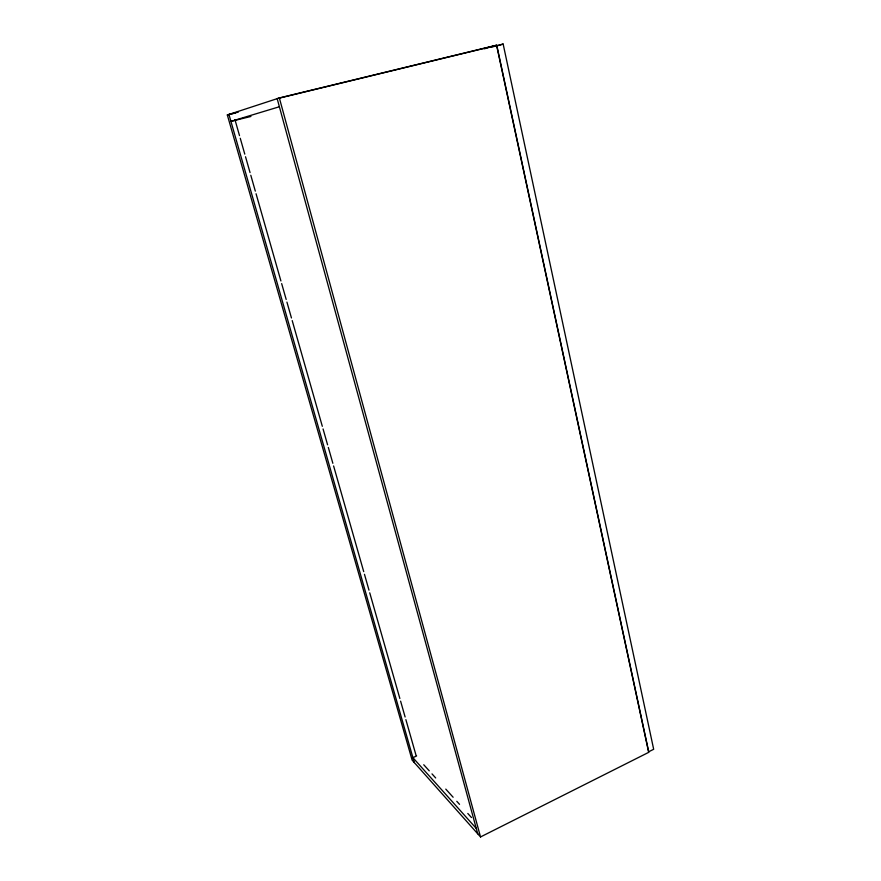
<?xml version="1.0" encoding="UTF-8"?>
<svg xmlns="http://www.w3.org/2000/svg" width="881" height="881" viewBox="0 0 881 881"><rect width="100%" height="100%" fill="white"/><g stroke="black" fill="none" stroke-linecap="round" stroke-linejoin="round"><path stroke-width="1.32" d="M480.53 836.95L648.823 752.286L496.741 45.151L279.354 97.945L227.331 114.959L412.132 760.138L480.53 836.95L279.354 97.945M416.636 755.942L412.903 757.682L476.258 828.404M279.387 106.744L230.921 121.38L250.931 116.457M484.286 48.818L496.741 45.151M491.4 47.178L503.15 44.05L653.669 749.279L648.57 751.845L496.653 45.625M495.32 46.352L503.15 44.05M238.288 112.14L228.939 114.431L414.301 762.572M227.331 114.959L235.315 112.999M493.448 46.12L277.174 98.661L477.733 833.811M423.75 764.752L429.256 770.842M432.009 773.892L435.688 777.956M445.775 789.112L453.12 797.239M456.787 801.303L459.541 804.342M467.8 813.482L471.478 817.535M234.985 119.761L239.511 135.619M240.26 138.262L244.775 154.12M245.524 156.763L250.05 172.61M250.799 175.253L255.314 191.111M256.063 193.754L280.907 280.962M281.667 283.605L286.182 299.463M286.931 302.106L291.446 317.953M292.206 320.596L322.314 426.305M323.063 428.948L327.578 444.806M328.338 447.449L332.853 463.307M333.602 465.95L363.721 571.648M364.47 574.291L368.985 590.149M369.734 592.792L399.853 698.501M400.602 701.144L405.117 716.991M405.877 719.634L416.03 755.314"/></g></svg>
